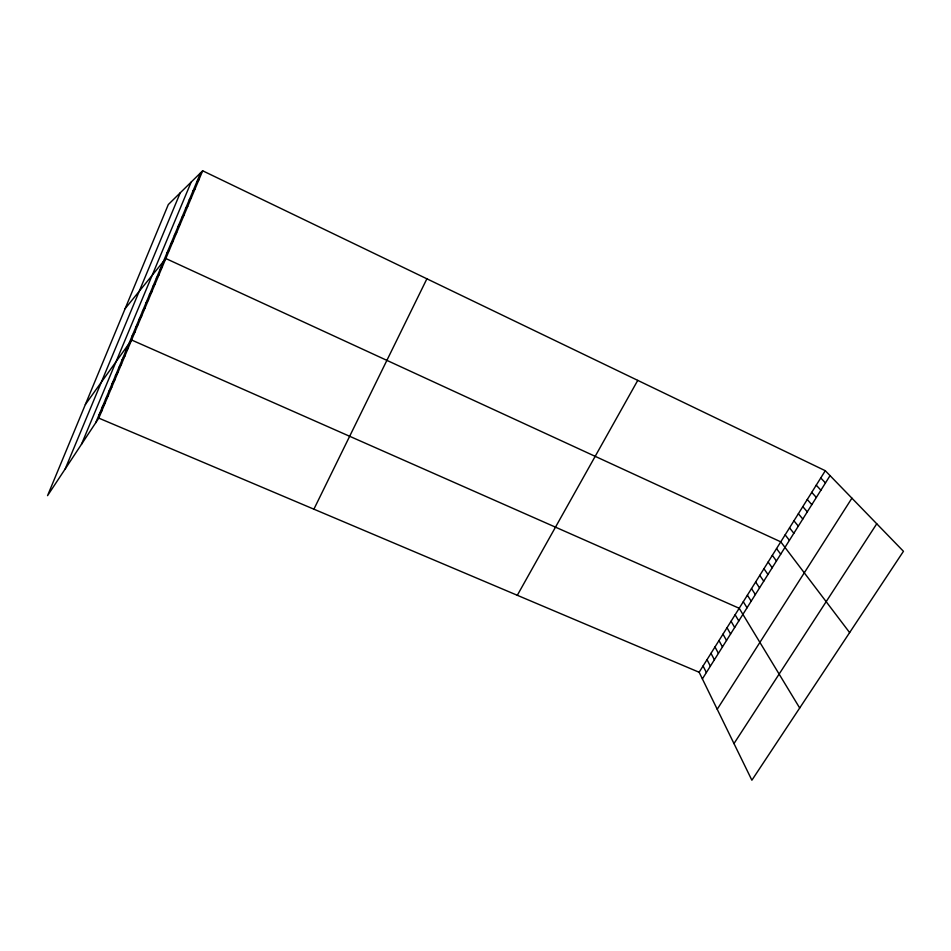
<?xml version="1.0" encoding="UTF-8"?>
<svg xmlns="http://www.w3.org/2000/svg" width="951" height="951" viewBox="0 0 951 951"><rect width="100%" height="100%" fill="white"/><g stroke="black" fill="none" stroke-linecap="round" stroke-linejoin="round"><path stroke-width="1.43" d="M65.191 468.95L180.238 192.827M81.465 444.319L191.163 182.105M95.694 422.791L200.625 172.797M98.785 418.119L202.67 170.788L825.29 470.721L903.45 551.307L751.884 780.212L699.14 672.262L98.785 418.119L47.55 495.649L168.315 204.548L202.67 170.788M313.901 509.177L426.892 278.798M517.308 595.29L637.752 380.376M699.14 672.262L825.29 470.721M702.385 678.883L830.057 475.619M717.22 709.268L851.918 498.169M733.982 743.575L876.751 523.787M98.952 415.04L102.007 410.452M102.209 407.266L105.24 402.76M105.49 399.468L108.485 395.034M108.783 391.622L111.742 387.271M112.087 383.752L115.012 379.473M115.404 375.847L118.304 371.651M118.732 367.906L121.597 363.793M122.085 359.93L124.914 355.9M125.449 351.918L128.242 347.971M85.364 404.508L131.595 340.006L739.2 608.271L799.696 708.008M132.213 335.798L134.947 332.018M135.613 327.691L138.323 323.994M139.036 319.536L141.711 315.922M142.472 311.357L145.111 307.827M145.919 303.143L148.522 299.696M149.378 294.881L151.946 291.541M152.861 286.596L155.393 283.339M156.356 278.274L158.853 275.101M159.863 269.906L162.336 266.827M125.128 308.647L165.819 258.517L780.771 541.844L849.635 632.593M167.043 252.823L169.433 249.923M170.704 244.086L173.058 241.292M174.378 235.325L176.696 232.615M178.087 226.504L180.357 223.901M181.796 217.66L184.042 215.152M185.528 208.768L187.727 206.355M189.273 199.841L191.436 197.523M193.041 190.866L195.169 188.655M196.821 181.843L198.914 179.739M820.761 477.961L825.456 482.93M816.243 485.165L820.891 490.205M811.75 492.356L816.338 497.456M807.268 499.501L811.809 504.672M802.81 506.633L807.292 511.864M798.376 513.73L802.787 519.02M793.942 520.803L798.317 526.153M789.532 527.841L793.847 533.261M785.146 534.854L789.401 540.334M776.539 548.596L780.7 554.195M772.331 555.325L776.432 560.983M768.135 562.029L772.188 567.747M763.95 568.71L767.956 574.487M759.79 575.367L763.736 581.192M755.641 582L759.54 587.884M751.504 588.598L755.356 594.541M747.391 595.183L751.195 601.175M743.29 601.733L747.034 607.784M735.123 614.774L738.784 620.932M731.069 621.253L734.671 627.47M727.028 627.708L730.582 633.984M722.998 634.151L726.516 640.475M718.98 640.558L722.451 646.93M714.986 646.942L718.409 653.373M711.003 653.313L714.379 659.78M707.033 659.649L710.361 666.175M703.074 665.962L706.367 672.547"/></g></svg>
